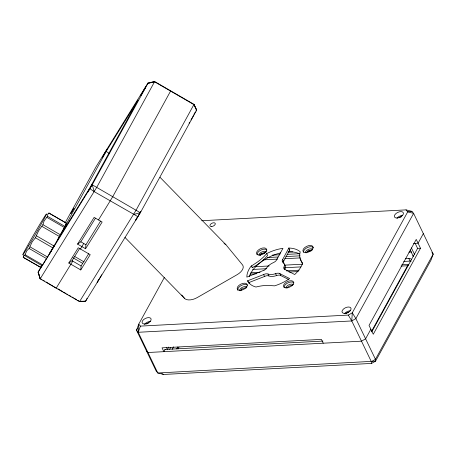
<?xml version="1.0" encoding="UTF-8"?>
<svg xmlns="http://www.w3.org/2000/svg" width="456" height="456" viewBox="0 0 456 456"><rect width="100%" height="100%" fill="white"/><g stroke="black" fill="none" stroke-linecap="round" stroke-linejoin="round"><path stroke-width="0.68" d="M24.635 255.605L26.807 250.743L29.087 248.463L32.233 241.748L35.431 237.775L38.543 230.907L42.927 224.683L44.038 221.131L47.498 216.321L47.259 215.032L49.031 213.06L66.479 223.144L66.371 223.463A20.224 0.536 -59.9 0 0 64.951 226.432L64.233 227.795A20.224 0.536 -59.9 0 0 60.471 234.646L59.246 236.829A20.224 0.536 -59.9 0 0 54.15 245.721L52.742 248.144A20.224 0.536 -59.9 0 0 47.681 256.7L46.466 258.712A20.224 0.536 -59.9 0 0 42.79 264.64L42.094 265.728L24.328 255.349L23.718 255.485L23.25 257.418L40.801 267.404A20.224 0.536 -59.9 0 1 42.1 265.694L42.094 265.728M201.695 220.727L406.051 209.88L411.922 211.345L413.609 213.397L433.2 254.1L430.977 260.188L375.556 361.152L371.577 363.421L163.67 374.456L157.799 372.991L138.208 332.281L138.744 324.148L164.399 277.402M371.577 363.421L371.349 361.659L351.758 320.95L352.294 312.81L407.715 211.846L411.922 211.345M23.25 257.418L23.427 255.958M80.752 269.946L90.22 254.687L78.267 247.756L68.805 263.021L80.752 269.946L81.1 265.945L88.658 253.753M85.574 248.754L102.138 222.043L94.124 217.392L77.56 244.102L85.574 248.754L85.922 244.747L100.548 221.154M65.162 222.807L96.159 166.577L147.955 83.043L154.669 81.544L194.022 104.367L196.604 110.215L140.334 212.735L85.648 301.165L79.521 301.655L40.168 278.838L38.173 271.975L41.929 265.13M81.59 301.199L79.521 301.655L135.979 210.358L194.022 104.367M170.704 90.841L112.66 196.832L98.496 219.929M38.144 272.266L38.173 271.975L40.168 278.838L96.626 187.536L154.669 81.544L147.926 83.334L92.237 184.794L38.144 272.266L40.168 278.838M147.955 83.043L147.926 83.334L154.647 81.846L193.994 104.663L196.633 109.924L195.886 111.133M41.861 265.181A20.224 0.536 -59.9 0 1 40.818 267.227L40.709 267.547M406.051 209.88L407.715 211.846L413.609 213.397L355.862 318.59L351.758 320.95L138.208 332.281L140.402 326.114L138.744 324.148L136.521 330.229L156.112 370.939L157.799 372.991L375.556 361.152L375.459 359.299L355.862 318.59L352.294 312.81L348.31 315.079L140.402 326.114M282.469 261.624L283.284 262.365A10.112 5.523 -25.7 0 1 284.025 267.005L283.82 267.683A5.044 2.753 -25.7 0 0 284.134 269.04L294.696 274.529A30.335 16.564 -25.7 0 0 302.26 264.263L302.681 263.089L301.234 261.208A33.807 18.462 -25.7 0 1 299.74 254.448L300.208 251.809L299.866 251.495A30.335 16.564 -25.7 0 0 289.725 248.058L288.83 248.03L282.281 260.188A5.164 2.821 -25.7 0 0 282.469 261.624M284.202 264.275A10.112 5.523 -25.7 0 1 284.943 268.915L284.738 269.593A5.044 2.753 -25.7 0 0 284.715 269.747M135.763 220.111L137.262 217.335M193.806 114.918L190.978 120.025M288.83 248.03L289.748 249.934L283.244 261.926A5.198 2.839 -25.7 0 0 283.142 262.867M106.18 151.443L57.758 239.656L89.701 188.151L138.122 99.932L106.18 151.443L109.286 153.444M87.039 298.389L85.648 301.165L79.543 301.359M137.547 328.366L136.521 330.229L138.208 332.281M165.152 349.347L163.881 351.667L162.04 347.848L321.406 339.389L323.241 343.208M167.403 349.53L168.771 347.039M169.643 349.285L170.669 347.421M172.237 349.342L173.599 346.856M176.689 348.914L177.715 347.044M177.988 348.943L179.008 347.073M240.757 290.66L241.777 288.802M260.114 255.394L261.134 253.536M370.865 329.226L365.598 338.819L361.494 341.173L147.944 352.511L146.256 350.459M423.345 233.62L418.078 243.213L413.569 243.453M371.361 331.689L408.291 264.406L401.844 264.748M371.754 331.911L417.599 248.395L415.182 243.367M420.495 248.241L373.282 334.248L369.029 325.407L416.242 239.4L420.495 248.241L417.599 248.395M72.789 261.128L56.202 288.135L46.136 281.985M83.733 243.481L80.456 249.022M98.553 279.796L97.145 282.515L101.734 274.757M90.06 188.391L92.539 183.859L87.637 192.318L89.9 188.67M77.56 244.102L80.82 241.788L95.446 218.196M68.805 263.021L72.059 260.707L79.623 248.509M194.017 114.148L195.139 112.341M189.04 123.188L189.685 122.157M138.926 214.423L139.564 213.391M140.209 212.359L140.847 211.322L135.517 220.63M66.479 223.144L66.388 223.286A20.224 0.536 -59.9 0 1 65.402 224.728M264.03 270.214A5.164 2.821 -25.7 0 0 266.002 268.738L266.965 267.49A10.112 5.523 -25.7 0 1 273.304 262.65L274.25 262.154A5.044 2.753 -25.7 0 0 276.097 260.672L282.965 248.338A30.335 16.564 -25.7 0 0 268.339 252.772L266.697 253.582L264.206 256.329A33.807 18.462 -25.7 0 1 254.989 263.671L250.92 266.344A30.335 16.564 -25.7 0 0 246.856 276.473L246.867 277.111L264.03 270.214M251.336 265.814L252.253 267.723L252.846 266.959M266.697 253.582L267.615 255.491L265.124 258.238A33.807 18.462 -25.7 0 1 255.913 265.574L252.253 267.723M48.074 213.607L49.02 213.02M371.349 361.659L375.459 359.299L433.2 254.1L431.935 252.561M247.654 280.782L265.101 273.982A5.044 2.753 -25.7 0 1 267.267 273.851L268.008 274.033A10.112 5.523 -25.7 0 0 275.082 273.834L276.866 273.326A5.164 2.821 -25.7 0 1 279.026 273.286L289.634 278.548L288.756 279.157A30.335 16.564 -25.7 0 1 274.552 285.849L270.596 285.581A33.807 18.462 -25.7 0 0 259.897 286.146L255.958 287.018L254.733 286.653A30.335 16.564 -25.7 0 1 247.671 280.828L248.577 282.691L266.019 275.891A5.044 2.753 -25.7 0 1 268.185 275.76L268.926 275.943A10.112 5.523 -25.7 0 0 276 275.743L277.784 275.236A5.198 2.839 -25.7 0 1 280.132 275.242L288.728 279.528M133.585 214.468L140.334 212.735L92.237 184.794L94.232 191.651L138.014 216.72M261.841 253.496L264.662 253.348M287.93 252.117L292.866 251.855M307.675 251.068L311.203 250.88M272.152 255.16L279.961 254.744M287.058 254.368L299.13 253.73M267.387 257.555L278.04 256.99M285.849 256.574L300.048 255.822M263.465 259.852L277.658 259.094M284.749 258.717L300.356 257.891M408.907 252.128L411.745 251.98M254.955 266.726L269.143 265.973M284.749 265.141L302.482 264.201M405.338 258.74L408.884 258.552A5.056 2.759 -25.7 0 1 411.625 259.663M252.635 269.456L266.823 268.704M285.268 267.723L300.869 266.897M403.725 261.436L410.109 261.1A5.056 2.759 -25.7 0 1 411.175 261.151M250.868 272.762L260.085 272.272M286.311 270.881L299.068 270.203M250.065 274.107L256.443 273.771M289.047 272.038L298.264 271.554M401.041 266.099L408.126 265.723M164.758 349.478L322.973 341.082M289.075 249.911L289.748 249.934M161.777 373.572L163.67 374.456M49.009 213.157L66.468 223.28M47.498 216.321L64.957 226.444M46.928 217.392L64.387 227.515M80.82 241.788L85.922 244.747M42.927 224.683L60.386 234.806M41.963 226.398L59.422 236.527M74.408 256.312L84.041 261.898M36.543 235.866L54.002 245.995M72.914 257.725L82.547 263.311M35.431 237.775L52.89 247.899M72.059 260.707L81.1 265.945M30.045 246.884L47.504 257.007M29.087 248.463L46.546 258.586M25.177 254.773L42.636 264.896M23.262 257.281L40.721 267.41M40.789 278.884L41.98 279.574M43.166 280.263L44.352 280.947M58.072 288.904L62.364 291.395M63.589 292.108L65.43 293.174M66.661 293.886L67.887 294.599M69.112 295.311L70.954 296.377M72.185 297.09L73.41 297.802M74.636 298.509L76.477 299.581M77.702 300.293L78.934 301M89.94 188.738L94.232 191.651M160.022 177.304L225.885 244.684M124.933 237.399L184.674 298.52M181.762 295.009L184.412 298.235A10.591 5.785 -25.7 0 0 197.288 297.551L237.131 274.672A10.591 5.785 -25.7 0 0 242.506 264.868L226.147 244.975A10.591 5.785 -25.7 0 0 224.021 243.629M302.465 263.608L302.151 263.118A33.807 18.462 -25.7 0 1 300.869 259.948M348.31 315.079L351.758 320.95M411.369 247.836L414.709 254.779M410.149 249.877L413.187 256.192M408.884 258.552L410.109 261.1M282.64 259.304L283.558 261.208M283.022 262.183L283.638 263.454M284.025 267.005L284.943 268.915M279.904 273.594L280.822 275.504M275.578 273.668L276.496 275.572M268.008 274.033L268.926 275.943M263.591 274.461L264.508 276.37M166.297 347.255L167.523 349.798M193.994 104.663L196.604 110.215M399.245 217.694A2.867 1.562 -25.7 0 1 401.075 216.851M401.251 216.817A2.867 1.562 -25.7 0 1 401.588 216.765M413.381 256.494A5.056 2.759 -25.7 0 1 413.039 255.662M144.495 324.427A4.885 2.668 -25.7 0 1 150.725 321.423M146.553 324.028A2.867 1.562 -25.7 0 1 147.106 323.583M147.26 323.486A2.867 1.562 -25.7 0 1 148.964 322.808M396.942 218.225A4.885 2.668 -25.7 0 1 402.745 215.42M344.759 313.397A4.885 2.668 -25.7 0 1 350.39 310.804M346.36 313.534A2.867 1.562 -25.7 0 1 346.748 313.187M346.891 313.078A2.867 1.562 -25.7 0 1 348.549 312.274M237.85 290.238A5.478 2.992 -25.7 0 1 237.798 290.05M237.764 289.851A5.478 2.992 -25.7 0 1 241.555 285.353A5.478 2.992 -25.7 0 1 247.443 285.182M257.167 254.767A5.478 2.992 -25.7 0 1 260.923 250.065A5.478 2.992 -25.7 0 1 266.948 250.048M303.525 252.305A5.478 2.992 -25.7 0 1 307.606 247.454A5.478 2.992 -25.7 0 1 313.523 247.916M249.124 283.626A30.335 16.564 -25.7 0 1 248.862 282.555M249.346 276.621A30.335 16.564 -25.7 0 1 280.582 252.932M288.277 251.843A30.335 16.564 -25.7 0 1 299.706 253.981M300.76 259.378A33.807 18.462 -25.7 0 1 300.681 258.797M239.554 290.706A4.212 2.303 -25.7 0 1 242.341 287.303A4.212 2.303 -25.7 0 1 246.878 287.012M258.922 255.098A4.212 2.303 -25.7 0 1 262.211 251.786A4.212 2.303 -25.7 0 1 266.469 251.946M305.275 252.801A4.212 2.303 -25.7 0 1 308.199 249.5A4.212 2.303 -25.7 0 1 312.605 249.261M284.156 287.588A5.478 2.992 -25.7 0 1 287.913 282.891A5.478 2.992 -25.7 0 1 293.938 282.868M285.918 287.924A4.212 2.303 -25.7 0 1 289.207 284.612A4.212 2.303 -25.7 0 1 293.464 284.766M306.295 252.852A4.212 2.303 -25.7 0 1 312.212 250.127M240.46 290.78A4.212 2.303 -25.7 0 1 246.485 287.873M260.057 255.132A4.212 2.303 -25.7 0 1 265.643 252.561M287.052 287.958A4.212 2.303 -25.7 0 1 292.416 285.365M49.271 254.157L54.167 245.744L49.271 254.157M70.777 213.67L73.986 208.164L70.777 213.67M102.475 157.234L107.371 148.816L102.475 157.234M140.847 95.35L145.749 86.942L140.864 95.304M28.608 245.812A23.592 0.621 -59.9 0 0 46.495 214.001A23.592 0.621 -59.9 0 0 28.842 243.265A23.592 0.621 -59.9 0 0 28.608 245.812M145.122 323.982A4.885 2.668 -25.7 0 0 151.067 318.841A4.885 2.668 -25.7 0 0 143.606 319.593A4.885 2.668 -25.7 0 0 145.122 323.982M397.41 217.985A4.885 2.668 -25.7 0 0 403.355 212.849A4.885 2.668 -25.7 0 0 395.893 213.596A4.885 2.668 -25.7 0 0 397.41 217.985M345.049 313.369A4.885 2.668 -25.7 0 0 350.995 308.233A4.885 2.668 -25.7 0 0 343.533 308.98A4.885 2.668 -25.7 0 0 345.049 313.369M240.591 290.329A5.478 2.992 -25.7 0 0 247.255 284.572A5.478 2.992 -25.7 0 0 238.893 285.41A5.478 2.992 -25.7 0 0 240.591 290.329M259.96 255.046A5.478 2.992 -25.7 0 0 266.623 249.284A5.478 2.992 -25.7 0 0 258.261 250.122A5.478 2.992 -25.7 0 0 259.96 255.046M306.324 252.584A5.478 2.992 -25.7 0 0 312.981 246.827A5.478 2.992 -25.7 0 0 304.625 247.665A5.478 2.992 -25.7 0 0 306.324 252.584M286.955 287.867A5.478 2.992 -25.7 0 0 293.613 282.11A5.478 2.992 -25.7 0 0 285.256 282.948A5.478 2.992 -25.7 0 0 286.955 287.867M211.766 226.507A2.867 1.562 -25.7 0 0 215.249 223.491A2.867 1.562 -25.7 0 0 210.877 223.93A2.867 1.562 -25.7 0 0 211.766 226.507"/></g></svg>
